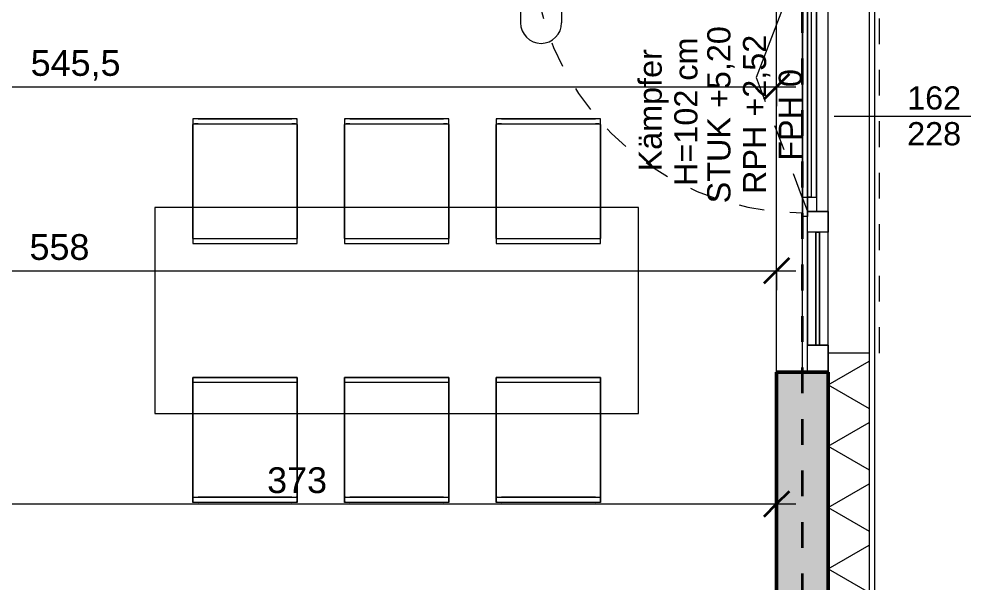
# Model space of a CAD drawing. Header units: metres. Extents: x 3.2 to 50, y 58.8 to 100.4.
# Drawn here: x 39.357 to 43.058, y 75.012 to 77.203 of the extents above; entities that cross this region are included whole.
import ezdxf

# ---------------------------------------------------------------- set-up
doc = ezdxf.new("R2010")
doc.units = ezdxf.units.M
for name, pattern in [('Strich Punkt Mittel', [0.015875, 0.00635, -0.004763, 0, -0.004763]), ('Verdeckt', [0.003, 0.002, -0.001]), ('Verdeckt Oben', [0.00225, 0.0015, -0.00075])]:
    doc.linetypes.add(name, pattern=pattern)
for name, color, linetype, lineweight in [('A-DETL-HDLN', 90, 'Verdeckt', 5), ('A-GLAZ', 151, 'Continuous', 18), ('A-GLAZ-IDEN_', 152, 'Continuous', 9), ('A_2D', 7, 'Continuous', 13), ('A_Bemassung-50_', 4, 'Continuous', 9), ('A_Bemassung_', 4, 'Continuous', 9), ('A_Beschriftung_', 7, 'Continuous', 9), ('A_Decken', 8, 'Continuous', 13), ('A_Fenster', 7, 'Continuous', 13), ('A_Moebel', 6, 'Continuous', 13), ('A_Raeume_', 7, 'Continuous', 5), ('A_Raster_', 1, 'Continuous', 9), ('A_Waende', 7, 'Continuous', 13), ('Text', 130, 'Continuous', 9)]:
    doc.layers.add(name, color=color, linetype=linetype, lineweight=lineweight)
doc.styles.add('Arial_2', font='arial.ttf', dxfattribs={"height": 0.09})
doc.styles.add('Arial_5', font='arial.ttf', dxfattribs={"height": 0.1})
doc.dimstyles.new('WGA-Bemaßung', dxfattribs={"dimscale": 0.3048, "dimtxt": 0.102026, "dimasz": 0.328084, "dimexe": 0.246063, "dimexo": 0.0625, "dimgap": 0.04101, "dimtad": 1, "dimdec": 1, "dimlfac": 100, "dimrnd": 0.5, "dimdsep": 46, "dimtxsty": 'Arial_5', "dimblk1": 'OBLIQUE', "dimblk2": 'OBLIQUE', "dimsah": 1, "dimcen": 0.09, "dimdle": 0.246063, "dimazin": 2, "dimtfac": 1, "dimtdec": 4, "dimtix": 1, "dimtmove": 0, "dimatfit": 3, "dimfxl": 0.656168, "dimfxlon": 1, "dimtvp": 1, "dimtolj": 1, "dimtzin": 0, "dimarcsym": 2})
doc.dimstyles.new('WGA-Bemaßung_3', dxfattribs={"dimscale": 0.3048, "dimtxt": 0.102026, "dimasz": 0.328084, "dimexe": 0.246063, "dimexo": 0.0625, "dimgap": 0.04101, "dimtad": 1, "dimdec": 1, "dimlfac": 100, "dimrnd": 0.5, "dimdsep": 46, "dimtxsty": 'Arial_5', "dimblk1": 'OBLIQUE', "dimblk2": 'OBLIQUE', "dimsah": 1, "dimcen": 0.09, "dimdle": 0.246063, "dimazin": 2, "dimtfac": 1, "dimtdec": 4, "dimtix": 1, "dimtmove": 0, "dimatfit": 3, "dimfxl": 0.656168, "dimfxlon": 1, "dimtvp": 1, "dimtolj": 1, "dimtzin": 0, "dimarcsym": 2})

# ---------------------------------------------------------------- blocks, each defined once
blk = doc.blocks.new('Moeb_Esstisch_rechteckig_bear - 188 x 80-V22-263_PP_01OG_BT1')
at = {"layer": 'A_Moebel', "color": 8}
for p, q in [((-1.4191, 0.7452), (-1.4391, 0.7452)), ((-1.4391, 0.7452), (-1.4391, 0.7423)), ((-1.4391, 0.7423), (-1.4391, 0.4)), ((-1.4391, 0.7423), (-1.4391, 0.7225)), ((-1.4391, 0.7423), (-1.4391, 0.6914)), ((-1.0541, 0.7452), (-1.4191, 0.7452)), ((-1.4191, 0.7452), (-1.0541, 0.7452)), ((-1.0341, 0.7452), (-1.0541, 0.7452)), ((-1.0341, 0.7423), (-1.0341, 0.7452)), ((-1.0341, 0.4), (-1.0341, 0.7423)), ((-1.0341, 0.7225), (-1.0341, 0.7423)), ((-1.0341, 0.6914), (-1.0341, 0.7423)), ((-0.8291, 0.7452), (-0.8491, 0.7452)), ((-0.8491, 0.7452), (-0.8491, 0.7423)), ((-0.8491, 0.7423), (-0.8491, 0.4)), ((-0.8491, 0.7423), (-0.8491, 0.7225)), ((-0.8491, 0.7423), (-0.8491, 0.6914)), ((-0.4641, 0.7452), (-0.8291, 0.7452)), ((-0.8291, 0.7452), (-0.4641, 0.7452)), ((-0.4441, 0.7452), (-0.4641, 0.7452)), ((-0.4441, 0.7423), (-0.4441, 0.7452)), ((-0.4441, 0.4), (-0.4441, 0.7423)), ((-0.4441, 0.7225), (-0.4441, 0.7423)), ((-0.4441, 0.6914), (-0.4441, 0.7423)), ((-0.2391, 0.7452), (-0.2591, 0.7452)), ((-0.2591, 0.7452), (-0.2591, 0.7423)), ((-0.2591, 0.7423), (-0.2591, 0.4)), ((-0.2591, 0.7423), (-0.2591, 0.7225)), ((-0.2591, 0.7423), (-0.2591, 0.6914)), ((0.1259, 0.7452), (-0.2391, 0.7452)), ((-0.2391, 0.7452), (0.1259, 0.7452)), ((0.1459, 0.7452), (0.1259, 0.7452)), ((0.1459, 0.7423), (0.1459, 0.7452)), ((0.1459, 0.4), (0.1459, 0.7423)), ((0.1459, 0.7225), (0.1459, 0.7423)), ((0.1459, 0.6914), (0.1459, 0.7423)), ((-1.4391, 0.7255), (-1.4385, 0.7255)), ((-1.4391, 0.6716), (-1.4391, 0.7225)), ((-1.4384, 0.7255), (-1.4365, 0.7255)), ((-1.4364, 0.7255), (-1.4334, 0.7255)), ((-1.4332, 0.7255), (-1.4291, 0.7255)), ((-1.4291, 0.7255), (-1.4243, 0.7255)), ((-1.4242, 0.7255), (-1.4191, 0.7255)), ((-1.4191, 0.7255), (-1.0541, 0.7255)), ((-1.4191, 0.7255), (-1.0541, 0.7255)), ((-1.0541, 0.7255), (-1.0489, 0.7255)), ((-1.0489, 0.7255), (-1.0442, 0.7255)), ((-1.0441, 0.7255), (-1.0401, 0.7255)), ((-1.0399, 0.7255), (-1.037, 0.7255)), ((-1.0367, 0.7255), (-1.035, 0.7255)), ((-1.0347, 0.7255), (-1.0342, 0.7255)), ((-1.0341, 0.7225), (-1.0341, 0.6716)), ((-0.8491, 0.7255), (-0.8485, 0.7255)), ((-0.8491, 0.6716), (-0.8491, 0.7225)), ((-0.8484, 0.7255), (-0.8465, 0.7255)), ((-0.8464, 0.7255), (-0.8434, 0.7255)), ((-0.8432, 0.7255), (-0.8391, 0.7255)), ((-0.8391, 0.7255), (-0.8343, 0.7255)), ((-0.8342, 0.7255), (-0.8291, 0.7255)), ((-0.8291, 0.7255), (-0.4641, 0.7255)), ((-0.8291, 0.7255), (-0.4641, 0.7255)), ((-0.4641, 0.7255), (-0.4589, 0.7255)), ((-0.4589, 0.7255), (-0.4542, 0.7255)), ((-0.4541, 0.7255), (-0.4501, 0.7255)), ((-0.4499, 0.7255), (-0.447, 0.7255)), ((-0.4467, 0.7255), (-0.445, 0.7255)), ((-0.4447, 0.7255), (-0.4442, 0.7255)), ((-0.4441, 0.7225), (-0.4441, 0.6716)), ((-0.2591, 0.7255), (-0.2585, 0.7255)), ((-0.2591, 0.6716), (-0.2591, 0.7225)), ((-0.2584, 0.7255), (-0.2565, 0.7255)), ((-0.2564, 0.7255), (-0.2534, 0.7255)), ((-0.2532, 0.7255), (-0.2491, 0.7255)), ((-0.2491, 0.7255), (-0.2443, 0.7255)), ((-0.2442, 0.7255), (-0.2391, 0.7255)), ((-0.2391, 0.7255), (0.1259, 0.7255)), ((-0.2391, 0.7255), (0.1259, 0.7255)), ((0.1259, 0.7255), (0.1311, 0.7255)), ((0.1311, 0.7255), (0.1358, 0.7255)), ((0.1359, 0.7255), (0.1399, 0.7255)), ((0.1401, 0.7255), (0.143, 0.7255)), ((0.1433, 0.7255), (0.145, 0.7255)), ((0.1453, 0.7255), (0.1458, 0.7255)), ((0.1459, 0.7225), (0.1459, 0.6716)), ((-1.4391, 0.6914), (-1.4391, 0.6868)), ((-1.4391, 0.6868), (-1.4391, 0.6783)), ((-1.4391, 0.6783), (-1.4391, 0.6663)), ((-1.4391, 0.6193), (-1.4391, 0.6716)), ((-1.4391, 0.6663), (-1.4391, 0.6517)), ((-1.0341, 0.6868), (-1.0341, 0.6914)), ((-1.0341, 0.6783), (-1.0341, 0.6868)), ((-1.0341, 0.6663), (-1.0341, 0.6783)), ((-1.0341, 0.6716), (-1.0341, 0.6193)), ((-1.0341, 0.6517), (-1.0341, 0.6663)), ((-0.8491, 0.6914), (-0.8491, 0.6868)), ((-0.8491, 0.6868), (-0.8491, 0.6783)), ((-0.8491, 0.6783), (-0.8491, 0.6663)), ((-0.8491, 0.6193), (-0.8491, 0.6716)), ((-0.8491, 0.6663), (-0.8491, 0.6517)), ((-0.4441, 0.6868), (-0.4441, 0.6914)), ((-0.4441, 0.6783), (-0.4441, 0.6868)), ((-0.4441, 0.6663), (-0.4441, 0.6783)), ((-0.4441, 0.6716), (-0.4441, 0.6193)), ((-0.4441, 0.6517), (-0.4441, 0.6663)), ((-0.2591, 0.6914), (-0.2591, 0.6868)), ((-0.2591, 0.6868), (-0.2591, 0.6783)), ((-0.2591, 0.6783), (-0.2591, 0.6663)), ((-0.2591, 0.6193), (-0.2591, 0.6716)), ((-0.2591, 0.6663), (-0.2591, 0.6517)), ((0.1459, 0.6868), (0.1459, 0.6914)), ((0.1459, 0.6783), (0.1459, 0.6868)), ((0.1459, 0.6663), (0.1459, 0.6783)), ((0.1459, 0.6716), (0.1459, 0.6193)), ((0.1459, 0.6517), (0.1459, 0.6663)), ((-1.4391, 0.6517), (-1.4391, 0.6353)), ((-1.4391, 0.6353), (-1.4391, 0.6181)), ((-1.0341, 0.6353), (-1.0341, 0.6517)), ((-1.0341, 0.6181), (-1.0341, 0.6353)), ((-0.8491, 0.6517), (-0.8491, 0.6353)), ((-0.8491, 0.6353), (-0.8491, 0.6181)), ((-0.4441, 0.6353), (-0.4441, 0.6517)), ((-0.4441, 0.6181), (-0.4441, 0.6353)), ((-0.2591, 0.6517), (-0.2591, 0.6353)), ((-0.2591, 0.6353), (-0.2591, 0.6181)), ((0.1459, 0.6353), (0.1459, 0.6517)), ((0.1459, 0.6181), (0.1459, 0.6353)), ((-1.4391, 0.4), (-1.4391, 0.6193)), ((-1.4391, 0.6181), (-1.4391, 0.4)), ((-1.0341, 0.6193), (-1.0341, 0.4)), ((-1.0341, 0.4), (-1.0341, 0.6181)), ((-0.8491, 0.4), (-0.8491, 0.6193)), ((-0.8491, 0.6181), (-0.8491, 0.4)), ((-0.4441, 0.6193), (-0.4441, 0.4)), ((-0.4441, 0.4), (-0.4441, 0.6181)), ((-0.2591, 0.4), (-0.2591, 0.6193)), ((-0.2591, 0.6181), (-0.2591, 0.4)), ((0.1459, 0.6193), (0.1459, 0.4)), ((0.1459, 0.4), (0.1459, 0.6181)), ((0.2934, 0.4), (-1.5866, 0.4)), ((-1.5866, 0.4), (-1.5866, -0.4)), ((0.2934, 0.4), (-1.5866, 0.4)), ((-1.5866, 0.4), (-1.5866, -0.4)), ((-1.4391, 0.4), (-1.4391, 0.2599)), ((-1.4391, 0.4), (-1.4391, 0.3221)), ((-1.4391, 0.3232), (-1.4391, 0.4)), ((-1.0341, 0.2599), (-1.0341, 0.4)), ((-1.0341, 0.4), (-1.0341, 0.3232)), ((-1.0341, 0.3221), (-1.0341, 0.4)), ((-0.8491, 0.4), (-0.8491, 0.2599)), ((-0.8491, 0.4), (-0.8491, 0.3221)), ((-0.8491, 0.3232), (-0.8491, 0.4)), ((-0.4441, 0.2599), (-0.4441, 0.4)), ((-0.4441, 0.4), (-0.4441, 0.3232)), ((-0.4441, 0.3221), (-0.4441, 0.4)), ((-0.2591, 0.4), (-0.2591, 0.2599)), ((-0.2591, 0.4), (-0.2591, 0.3221)), ((-0.2591, 0.3232), (-0.2591, 0.4)), ((0.1459, 0.2599), (0.1459, 0.4)), ((0.1459, 0.4), (0.1459, 0.3232)), ((0.1459, 0.3221), (0.1459, 0.4)), ((0.2934, -0.4), (0.2934, 0.4)), ((0.2934, -0.4), (0.2934, 0.4)), ((-1.4391, 0.3232), (-1.4391, 0.2599)), ((-1.4391, 0.2932), (-1.4391, 0.3221)), ((-1.0341, 0.2599), (-1.0341, 0.3232)), ((-1.0341, 0.3221), (-1.0341, 0.3117)), ((-1.0341, 0.3117), (-1.0341, 0.2932)), ((-0.8491, 0.3232), (-0.8491, 0.3076)), ((-0.8491, 0.2932), (-0.8491, 0.3221)), ((-0.8491, 0.3076), (-0.8491, 0.2928)), ((-0.4441, 0.2599), (-0.4441, 0.3232)), ((-0.4441, 0.3221), (-0.4441, 0.2932)), ((-0.2591, 0.3232), (-0.2591, 0.2599)), ((-0.2591, 0.3018), (-0.2591, 0.3221)), ((-0.2591, 0.2932), (-0.2591, 0.3018)), ((0.1459, 0.2599), (0.1459, 0.3232)), ((0.1459, 0.3221), (0.1459, 0.2932)), ((-1.4391, 0.2798), (-1.4391, 0.2928)), ((-1.4391, 0.2798), (-1.4391, 0.2599)), ((-1.4391, 0.2798), (-1.0341, 0.2798)), ((-1.4391, 0.2599), (-1.0341, 0.2599)), ((-1.4391, 0.2599), (-1.0341, 0.2599)), ((-1.0341, 0.2928), (-1.0341, 0.2863)), ((-1.0341, 0.2863), (-1.0341, 0.2818)), ((-1.0341, 0.2818), (-1.0341, 0.2798)), ((-1.0341, 0.2599), (-1.0341, 0.2798)), ((-0.8491, 0.2863), (-0.8491, 0.2928)), ((-0.8491, 0.2928), (-0.8491, 0.2799)), ((-0.8491, 0.2798), (-0.8491, 0.2863)), ((-0.8491, 0.2799), (-0.8491, 0.2599)), ((-0.8491, 0.2798), (-0.8491, 0.2599)), ((-0.8491, 0.2798), (-0.4441, 0.2798)), ((-0.8491, 0.2599), (-0.4441, 0.2599)), ((-0.8491, 0.2599), (-0.4441, 0.2599)), ((-0.4441, 0.2928), (-0.4441, 0.2798)), ((-0.4441, 0.2599), (-0.4441, 0.2798)), ((-0.2591, 0.2798), (-0.2591, 0.2928)), ((-0.2591, 0.2798), (-0.2591, 0.2599)), ((-0.2591, 0.2798), (0.1459, 0.2798)), ((-0.2591, 0.2599), (0.1459, 0.2599)), ((-0.2591, 0.2599), (0.1459, 0.2599)), ((0.1459, 0.2928), (0.1459, 0.2798)), ((0.1459, 0.2599), (0.1459, 0.2798)), ((-1.4391, -0.2599), (-1.0341, -0.2599)), ((-1.4391, -0.4), (-1.4391, -0.2599)), ((-1.4391, -0.2599), (-1.4391, -0.2628)), ((-1.4391, -0.2599), (-1.4391, -0.2798)), ((-1.0341, -0.2599), (-1.4391, -0.2599)), ((-1.4391, -0.2599), (-1.0341, -0.2599)), ((-1.4391, -0.4), (-1.4391, -0.2599)), ((-1.4391, -0.2599), (-1.4391, -0.2628)), ((-1.4391, -0.2599), (-1.4391, -0.2798)), ((-1.0341, -0.2599), (-1.4391, -0.2599)), ((-1.4391, -0.2628), (-1.4391, -0.2696)), ((-1.4391, -0.2628), (-1.4391, -0.2696)), ((-1.4391, -0.2696), (-1.4391, -0.2799)), ((-1.4391, -0.2696), (-1.4391, -0.2799)), ((-1.4391, -0.2928), (-1.4391, -0.2798)), ((-1.0341, -0.2798), (-1.4391, -0.2798)), ((-1.4391, -0.2928), (-1.4391, -0.2798)), ((-1.0341, -0.2798), (-1.4391, -0.2798)), ((-1.4391, -0.2799), (-1.4391, -0.2928)), ((-1.4391, -0.2799), (-1.4391, -0.2928)), ((-1.4391, -0.2928), (-1.4391, -0.3076)), ((-1.4391, -0.2928), (-1.4391, -0.3076)), ((-1.4391, -0.3117), (-1.4391, -0.2932)), ((-1.4391, -0.3117), (-1.4391, -0.2932)), ((-1.0341, -0.2599), (-1.0341, -0.4)), ((-1.0341, -0.2798), (-1.0341, -0.2599)), ((-1.0341, -0.2628), (-1.0341, -0.2599)), ((-1.0341, -0.2599), (-1.0341, -0.4)), ((-1.0341, -0.2798), (-1.0341, -0.2599)), ((-1.0341, -0.2628), (-1.0341, -0.2599)), ((-1.0341, -0.2696), (-1.0341, -0.2628)), ((-1.0341, -0.2696), (-1.0341, -0.2628)), ((-1.0341, -0.2799), (-1.0341, -0.2696)), ((-1.0341, -0.2799), (-1.0341, -0.2696)), ((-1.0341, -0.2798), (-1.0341, -0.2928)), ((-1.0341, -0.2798), (-1.0341, -0.2928)), ((-1.0341, -0.2928), (-1.0341, -0.2799)), ((-1.0341, -0.2928), (-1.0341, -0.2799)), ((-1.0341, -0.3076), (-1.0341, -0.2928)), ((-1.0341, -0.3076), (-1.0341, -0.2928)), ((-1.0341, -0.2932), (-1.0341, -0.3221)), ((-1.0341, -0.2932), (-1.0341, -0.3018)), ((-0.8491, -0.2599), (-0.4441, -0.2599)), ((-0.8491, -0.4), (-0.8491, -0.2599)), ((-0.8491, -0.2599), (-0.8491, -0.2628)), ((-0.8491, -0.2599), (-0.8491, -0.2798)), ((-0.4441, -0.2599), (-0.8491, -0.2599)), ((-0.8491, -0.2628), (-0.8491, -0.2696)), ((-0.8491, -0.2696), (-0.8491, -0.2799)), ((-0.8491, -0.2818), (-0.8491, -0.2798)), ((-0.4441, -0.2798), (-0.8491, -0.2798)), ((-0.8491, -0.2799), (-0.8491, -0.2928)), ((-0.8491, -0.2863), (-0.8491, -0.2818)), ((-0.8491, -0.2928), (-0.8491, -0.2863)), ((-0.8491, -0.2928), (-0.8491, -0.3076)), ((-0.8491, -0.3018), (-0.8491, -0.2932)), ((-0.4441, -0.2599), (-0.4441, -0.4)), ((-0.4441, -0.2798), (-0.4441, -0.2599)), ((-0.4441, -0.2628), (-0.4441, -0.2599)), ((-0.4441, -0.2696), (-0.4441, -0.2628)), ((-0.4441, -0.2799), (-0.4441, -0.2696)), ((-0.4441, -0.2798), (-0.4441, -0.2818)), ((-0.4441, -0.2928), (-0.4441, -0.2799)), ((-0.4441, -0.2818), (-0.4441, -0.2863)), ((-0.4441, -0.2863), (-0.4441, -0.2928)), ((-0.4441, -0.3076), (-0.4441, -0.2928)), ((-0.4441, -0.2932), (-0.4441, -0.3018)), ((-0.2591, -0.2599), (0.1459, -0.2599)), ((-0.2591, -0.4), (-0.2591, -0.2599)), ((-0.2591, -0.2599), (-0.2591, -0.2628)), ((-0.2591, -0.2599), (-0.2591, -0.2798)), ((0.1459, -0.2599), (-0.2591, -0.2599)), ((-0.2591, -0.2599), (0.1459, -0.2599)), ((-0.2591, -0.4), (-0.2591, -0.2599)), ((-0.2591, -0.2599), (-0.2591, -0.2628)), ((-0.2591, -0.2599), (-0.2591, -0.2798)), ((0.1459, -0.2599), (-0.2591, -0.2599)), ((-0.2591, -0.2628), (-0.2591, -0.2696)), ((-0.2591, -0.2628), (-0.2591, -0.2696)), ((-0.2591, -0.2696), (-0.2591, -0.2799)), ((-0.2591, -0.2696), (-0.2591, -0.2799)), ((-0.2591, -0.2863), (-0.2591, -0.2798)), ((0.1459, -0.2798), (-0.2591, -0.2798)), ((-0.2591, -0.2818), (-0.2591, -0.2798)), ((0.1459, -0.2798), (-0.2591, -0.2798)), ((-0.2591, -0.2799), (-0.2591, -0.2928)), ((-0.2591, -0.2799), (-0.2591, -0.2928)), ((-0.2591, -0.2928), (-0.2591, -0.2818)), ((-0.2591, -0.2928), (-0.2591, -0.2863)), ((-0.2591, -0.2928), (-0.2591, -0.3076)), ((-0.2591, -0.2928), (-0.2591, -0.3076)), ((-0.2591, -0.3018), (-0.2591, -0.2932)), ((-0.2591, -0.3221), (-0.2591, -0.2932)), ((0.1459, -0.2599), (0.1459, -0.4)), ((0.1459, -0.2798), (0.1459, -0.2599)), ((0.1459, -0.2628), (0.1459, -0.2599)), ((0.1459, -0.2599), (0.1459, -0.4)), ((0.1459, -0.2798), (0.1459, -0.2599)), ((0.1459, -0.2628), (0.1459, -0.2599)), ((0.1459, -0.2696), (0.1459, -0.2628)), ((0.1459, -0.2696), (0.1459, -0.2628)), ((0.1459, -0.2799), (0.1459, -0.2696)), ((0.1459, -0.2799), (0.1459, -0.2696)), ((0.1459, -0.2798), (0.1459, -0.2818)), ((0.1459, -0.2798), (0.1459, -0.2863)), ((0.1459, -0.2928), (0.1459, -0.2799)), ((0.1459, -0.2928), (0.1459, -0.2799)), ((0.1459, -0.2818), (0.1459, -0.2863)), ((0.1459, -0.2863), (0.1459, -0.2928)), ((0.1459, -0.2863), (0.1459, -0.2928)), ((0.1459, -0.3076), (0.1459, -0.2928)), ((0.1459, -0.3076), (0.1459, -0.2928)), ((0.1459, -0.2932), (0.1459, -0.3018)), ((0.1459, -0.2932), (0.1459, -0.3221)), ((-1.4391, -0.3076), (-1.4391, -0.3232)), ((-1.4391, -0.3076), (-1.4391, -0.3232)), ((-1.4391, -0.3221), (-1.4391, -0.3117)), ((-1.4391, -0.3221), (-1.4391, -0.3117)), ((-1.4391, -0.3221), (-1.4391, -0.4)), ((-1.4391, -0.3221), (-1.4391, -0.4)), ((-1.4391, -0.4), (-1.4391, -0.3232)), ((-1.4391, -0.4), (-1.4391, -0.3232)), ((-1.0341, -0.3018), (-1.0341, -0.3221)), ((-1.0341, -0.3232), (-1.0341, -0.3076)), ((-1.0341, -0.3232), (-1.0341, -0.3076)), ((-1.0341, -0.4), (-1.0341, -0.3221)), ((-1.0341, -0.4), (-1.0341, -0.3221)), ((-1.0341, -0.3232), (-1.0341, -0.4)), ((-1.0341, -0.3232), (-1.0341, -0.4)), ((-0.8491, -0.3117), (-0.8491, -0.3018)), ((-0.8491, -0.3076), (-0.8491, -0.3232)), ((-0.8491, -0.3221), (-0.8491, -0.3117)), ((-0.8491, -0.3221), (-0.8491, -0.4)), ((-0.8491, -0.4), (-0.8491, -0.3232)), ((-0.4441, -0.3018), (-0.4441, -0.3117)), ((-0.4441, -0.3232), (-0.4441, -0.3076)), ((-0.4441, -0.3117), (-0.4441, -0.3221)), ((-0.4441, -0.4), (-0.4441, -0.3221)), ((-0.4441, -0.3232), (-0.4441, -0.4)), ((-0.2591, -0.3221), (-0.2591, -0.3018)), ((-0.2591, -0.3076), (-0.2591, -0.3232)), ((-0.2591, -0.3076), (-0.2591, -0.3232)), ((-0.2591, -0.3221), (-0.2591, -0.4)), ((-0.2591, -0.3221), (-0.2591, -0.4)), ((-0.2591, -0.4), (-0.2591, -0.3232)), ((-0.2591, -0.4), (-0.2591, -0.3232)), ((0.1459, -0.3018), (0.1459, -0.3117)), ((0.1459, -0.3232), (0.1459, -0.3076)), ((0.1459, -0.3232), (0.1459, -0.3076)), ((0.1459, -0.3117), (0.1459, -0.3221)), ((0.1459, -0.4), (0.1459, -0.3221)), ((0.1459, -0.4), (0.1459, -0.3221)), ((0.1459, -0.3232), (0.1459, -0.4)), ((0.1459, -0.3232), (0.1459, -0.4)), ((-1.5866, -0.4), (0.2934, -0.4)), ((-1.5866, -0.4), (0.2934, -0.4)), ((-1.4391, -0.7423), (-1.4391, -0.4)), ((-1.4391, -0.6193), (-1.4391, -0.4)), ((-1.4391, -0.4), (-1.4391, -0.6181)), ((-1.4391, -0.7423), (-1.4391, -0.4)), ((-1.4391, -0.6193), (-1.4391, -0.4)), ((-1.4391, -0.4), (-1.4391, -0.6181)), ((-1.0341, -0.4), (-1.0341, -0.7423)), ((-1.0341, -0.6181), (-1.0341, -0.4)), ((-1.0341, -0.4), (-1.0341, -0.6193)), ((-1.0341, -0.4), (-1.0341, -0.7423)), ((-1.0341, -0.6181), (-1.0341, -0.4)), ((-1.0341, -0.4), (-1.0341, -0.6193)), ((-0.8491, -0.7423), (-0.8491, -0.4)), ((-0.8491, -0.6193), (-0.8491, -0.4)), ((-0.8491, -0.4), (-0.8491, -0.6181)), ((-0.4441, -0.4), (-0.4441, -0.7423)), ((-0.4441, -0.6181), (-0.4441, -0.4)), ((-0.4441, -0.4), (-0.4441, -0.6193)), ((-0.2591, -0.7423), (-0.2591, -0.4)), ((-0.2591, -0.6193), (-0.2591, -0.4)), ((-0.2591, -0.4), (-0.2591, -0.6181)), ((-0.2591, -0.7423), (-0.2591, -0.4)), ((-0.2591, -0.6193), (-0.2591, -0.4)), ((-0.2591, -0.4), (-0.2591, -0.6181)), ((0.1459, -0.4), (0.1459, -0.7423)), ((0.1459, -0.6181), (0.1459, -0.4)), ((0.1459, -0.4), (0.1459, -0.6193)), ((0.1459, -0.4), (0.1459, -0.7423)), ((0.1459, -0.6181), (0.1459, -0.4)), ((0.1459, -0.4), (0.1459, -0.6193)), ((-1.4391, -0.6181), (-1.4391, -0.6353)), ((-1.4391, -0.6181), (-1.4391, -0.6353)), ((-1.4391, -0.6716), (-1.4391, -0.6193)), ((-1.4391, -0.6716), (-1.4391, -0.6193)), ((-1.0341, -0.6353), (-1.0341, -0.6181)), ((-1.0341, -0.6353), (-1.0341, -0.6181)), ((-1.0341, -0.6193), (-1.0341, -0.6716)), ((-1.0341, -0.6193), (-1.0341, -0.6716)), ((-0.8491, -0.6181), (-0.8491, -0.6914)), ((-0.8491, -0.6716), (-0.8491, -0.6193)), ((-0.4441, -0.6914), (-0.4441, -0.6181)), ((-0.4441, -0.6193), (-0.4441, -0.6716)), ((-0.2591, -0.6181), (-0.2591, -0.6353)), ((-0.2591, -0.6181), (-0.2591, -0.6353)), ((-0.2591, -0.6716), (-0.2591, -0.6193)), ((-0.2591, -0.6716), (-0.2591, -0.6193)), ((0.1459, -0.6353), (0.1459, -0.6181)), ((0.1459, -0.6353), (0.1459, -0.6181)), ((0.1459, -0.6193), (0.1459, -0.6716)), ((0.1459, -0.6193), (0.1459, -0.6716)), ((-1.4391, -0.6353), (-1.4391, -0.6517)), ((-1.4391, -0.6353), (-1.4391, -0.6517)), ((-1.4391, -0.6517), (-1.4391, -0.6663)), ((-1.4391, -0.6517), (-1.4391, -0.6663)), ((-1.0341, -0.6517), (-1.0341, -0.6353)), ((-1.0341, -0.6517), (-1.0341, -0.6353)), ((-1.0341, -0.6663), (-1.0341, -0.6517)), ((-1.0341, -0.6663), (-1.0341, -0.6517)), ((-0.2591, -0.6353), (-0.2591, -0.6517)), ((-0.2591, -0.6353), (-0.2591, -0.6517)), ((-0.2591, -0.6517), (-0.2591, -0.6663)), ((-0.2591, -0.6517), (-0.2591, -0.6663)), ((0.1459, -0.6517), (0.1459, -0.6353)), ((0.1459, -0.6517), (0.1459, -0.6353)), ((0.1459, -0.6663), (0.1459, -0.6517)), ((0.1459, -0.6663), (0.1459, -0.6517)), ((-1.4391, -0.6663), (-1.4391, -0.6783)), ((-1.4391, -0.6663), (-1.4391, -0.6783)), ((-1.4391, -0.7225), (-1.4391, -0.6716)), ((-1.4391, -0.7225), (-1.4391, -0.6716)), ((-1.4391, -0.6783), (-1.4391, -0.6868)), ((-1.4391, -0.6783), (-1.4391, -0.6868)), ((-1.4391, -0.6868), (-1.4391, -0.6914)), ((-1.4391, -0.6868), (-1.4391, -0.6914)), ((-1.4391, -0.6914), (-1.4391, -0.7423)), ((-1.4391, -0.6914), (-1.4391, -0.7423)), ((-1.0341, -0.6783), (-1.0341, -0.6663)), ((-1.0341, -0.6783), (-1.0341, -0.6663)), ((-1.0341, -0.6716), (-1.0341, -0.7225)), ((-1.0341, -0.6716), (-1.0341, -0.7225)), ((-1.0341, -0.6868), (-1.0341, -0.6783)), ((-1.0341, -0.6868), (-1.0341, -0.6783)), ((-1.0341, -0.6914), (-1.0341, -0.6868)), ((-1.0341, -0.6914), (-1.0341, -0.6868)), ((-1.0341, -0.7423), (-1.0341, -0.6914)), ((-1.0341, -0.7423), (-1.0341, -0.6914)), ((-0.8491, -0.7225), (-0.8491, -0.6716)), ((-0.8491, -0.6914), (-0.8491, -0.7423)), ((-0.4441, -0.6716), (-0.4441, -0.7225)), ((-0.4441, -0.7423), (-0.4441, -0.6914)), ((-0.2591, -0.6663), (-0.2591, -0.6783)), ((-0.2591, -0.6663), (-0.2591, -0.6783)), ((-0.2591, -0.7225), (-0.2591, -0.6716)), ((-0.2591, -0.7225), (-0.2591, -0.6716)), ((-0.2591, -0.6783), (-0.2591, -0.6868)), ((-0.2591, -0.6783), (-0.2591, -0.6868)), ((-0.2591, -0.6868), (-0.2591, -0.6914)), ((-0.2591, -0.6868), (-0.2591, -0.6914)), ((-0.2591, -0.6914), (-0.2591, -0.7423)), ((-0.2591, -0.6914), (-0.2591, -0.7423)), ((0.1459, -0.6783), (0.1459, -0.6663)), ((0.1459, -0.6783), (0.1459, -0.6663)), ((0.1459, -0.6716), (0.1459, -0.7225)), ((0.1459, -0.6716), (0.1459, -0.7225)), ((0.1459, -0.6868), (0.1459, -0.6783)), ((0.1459, -0.6868), (0.1459, -0.6783)), ((0.1459, -0.6914), (0.1459, -0.6868)), ((0.1459, -0.6914), (0.1459, -0.6868)), ((0.1459, -0.7423), (0.1459, -0.6914)), ((0.1459, -0.7423), (0.1459, -0.6914)), ((-1.4391, -0.7225), (-1.4391, -0.7423)), ((-1.4391, -0.7225), (-1.4391, -0.7423)), ((-1.4391, -0.7255), (-1.4385, -0.7255)), ((-1.4391, -0.7255), (-1.4385, -0.7255)), ((-1.4384, -0.7255), (-1.4365, -0.7255)), ((-1.4384, -0.7255), (-1.4365, -0.7255)), ((-1.4364, -0.7255), (-1.4334, -0.7255)), ((-1.4364, -0.7255), (-1.4334, -0.7255)), ((-1.4332, -0.7255), (-1.4291, -0.7255)), ((-1.4332, -0.7255), (-1.4291, -0.7255)), ((-1.4291, -0.7255), (-1.4243, -0.7255)), ((-1.4291, -0.7255), (-1.4243, -0.7255)), ((-1.4242, -0.7255), (-1.4191, -0.7255)), ((-1.4242, -0.7255), (-1.4191, -0.7255)), ((-1.4191, -0.7255), (-1.0541, -0.7255)), ((-1.0541, -0.7255), (-1.4191, -0.7255)), ((-1.4191, -0.7255), (-1.0541, -0.7255)), ((-1.0541, -0.7255), (-1.4191, -0.7255)), ((-1.0541, -0.7255), (-1.0489, -0.7255)), ((-1.0541, -0.7255), (-1.0489, -0.7255)), ((-1.0489, -0.7255), (-1.0442, -0.7255)), ((-1.0489, -0.7255), (-1.0442, -0.7255)), ((-1.0441, -0.7255), (-1.0401, -0.7255)), ((-1.0441, -0.7255), (-1.0401, -0.7255)), ((-1.0399, -0.7255), (-1.037, -0.7255)), ((-1.0399, -0.7255), (-1.037, -0.7255)), ((-1.0367, -0.7255), (-1.035, -0.7255)), ((-1.0367, -0.7255), (-1.035, -0.7255)), ((-1.0347, -0.7255), (-1.0342, -0.7255)), ((-1.0347, -0.7255), (-1.0342, -0.7255)), ((-1.0341, -0.7423), (-1.0341, -0.7225)), ((-1.0341, -0.7423), (-1.0341, -0.7225)), ((-0.8491, -0.7225), (-0.8491, -0.7423)), ((-0.8491, -0.7255), (-0.8485, -0.7255)), ((-0.8484, -0.7255), (-0.8465, -0.7255)), ((-0.8464, -0.7255), (-0.8434, -0.7255)), ((-0.8432, -0.7255), (-0.8391, -0.7255)), ((-0.8391, -0.7255), (-0.8343, -0.7255)), ((-0.8342, -0.7255), (-0.8291, -0.7255)), ((-0.8291, -0.7255), (-0.4641, -0.7255)), ((-0.4641, -0.7255), (-0.8291, -0.7255)), ((-0.4641, -0.7255), (-0.4589, -0.7255)), ((-0.4589, -0.7255), (-0.4542, -0.7255)), ((-0.4541, -0.7255), (-0.4501, -0.7255)), ((-0.4499, -0.7255), (-0.447, -0.7255)), ((-0.4467, -0.7255), (-0.445, -0.7255)), ((-0.4447, -0.7255), (-0.4442, -0.7255)), ((-0.4441, -0.7423), (-0.4441, -0.7225)), ((-0.2591, -0.7225), (-0.2591, -0.7423)), ((-0.2591, -0.7225), (-0.2591, -0.7423)), ((-0.2591, -0.7255), (-0.2585, -0.7255)), ((-0.2591, -0.7255), (-0.2585, -0.7255)), ((-0.2584, -0.7255), (-0.2565, -0.7255)), ((-0.2584, -0.7255), (-0.2565, -0.7255)), ((-0.2564, -0.7255), (-0.2534, -0.7255)), ((-0.2564, -0.7255), (-0.2534, -0.7255)), ((-0.2532, -0.7255), (-0.2491, -0.7255)), ((-0.2532, -0.7255), (-0.2491, -0.7255)), ((-0.2491, -0.7255), (-0.2443, -0.7255)), ((-0.2491, -0.7255), (-0.2443, -0.7255)), ((-0.2442, -0.7255), (-0.2391, -0.7255)), ((-0.2442, -0.7255), (-0.2391, -0.7255)), ((-0.2391, -0.7255), (0.1259, -0.7255)), ((0.1259, -0.7255), (-0.2391, -0.7255)), ((-0.2391, -0.7255), (0.1259, -0.7255)), ((0.1259, -0.7255), (-0.2391, -0.7255)), ((0.1259, -0.7255), (0.1311, -0.7255)), ((0.1259, -0.7255), (0.1311, -0.7255)), ((0.1311, -0.7255), (0.1358, -0.7255)), ((0.1311, -0.7255), (0.1358, -0.7255)), ((0.1359, -0.7255), (0.1399, -0.7255)), ((0.1359, -0.7255), (0.1399, -0.7255)), ((0.1401, -0.7255), (0.143, -0.7255)), ((0.1401, -0.7255), (0.143, -0.7255)), ((0.1433, -0.7255), (0.145, -0.7255)), ((0.1433, -0.7255), (0.145, -0.7255)), ((0.1453, -0.7255), (0.1458, -0.7255)), ((0.1453, -0.7255), (0.1458, -0.7255)), ((0.1459, -0.7423), (0.1459, -0.7225)), ((0.1459, -0.7423), (0.1459, -0.7225)), ((-1.4391, -0.7452), (-1.4391, -0.7423)), ((-1.4391, -0.7452), (-1.4391, -0.7423)), ((-1.4191, -0.7452), (-1.4391, -0.7452)), ((-1.4191, -0.7452), (-1.4391, -0.7452)), ((-1.0541, -0.7452), (-1.4191, -0.7452)), ((-1.0541, -0.7452), (-1.4191, -0.7452)), ((-1.0541, -0.7452), (-1.4191, -0.7452)), ((-1.0541, -0.7452), (-1.4191, -0.7452)), ((-1.0341, -0.7452), (-1.0541, -0.7452)), ((-1.0341, -0.7452), (-1.0541, -0.7452)), ((-1.0341, -0.7423), (-1.0341, -0.7452)), ((-1.0341, -0.7423), (-1.0341, -0.7452)), ((-0.8491, -0.7452), (-0.8491, -0.7423)), ((-0.8291, -0.7452), (-0.8491, -0.7452)), ((-0.4641, -0.7452), (-0.8291, -0.7452)), ((-0.4641, -0.7452), (-0.8291, -0.7452)), ((-0.4441, -0.7452), (-0.4641, -0.7452)), ((-0.4441, -0.7423), (-0.4441, -0.7452)), ((-0.2591, -0.7452), (-0.2591, -0.7423)), ((-0.2591, -0.7452), (-0.2591, -0.7423)), ((-0.2391, -0.7452), (-0.2591, -0.7452)), ((-0.2391, -0.7452), (-0.2591, -0.7452)), ((0.1259, -0.7452), (-0.2391, -0.7452)), ((0.1259, -0.7452), (-0.2391, -0.7452)), ((0.1259, -0.7452), (-0.2391, -0.7452)), ((0.1259, -0.7452), (-0.2391, -0.7452)), ((0.1459, -0.7452), (0.1259, -0.7452)), ((0.1459, -0.7452), (0.1259, -0.7452)), ((0.1459, -0.7423), (0.1459, -0.7452)), ((0.1459, -0.7423), (0.1459, -0.7452))]:
    blk.add_line(p, q, dxfattribs=at)
for centre, major_axis, start_param, end_param in [((-1.4191, 0.7423), (0.02, 0), 1.570796, 3.141593), ((-1.0541, 0.7423), (-0.02, 0), 3.141593, 4.712389), ((-0.8291, 0.7423), (-0.02, 0), 4.712389, 6.283185), ((-0.4641, 0.7423), (-0.02, 0), 3.141593, 4.712389), ((-0.2391, 0.7423), (-0.02, 0), 4.712389, 6.283185), ((0.1259, 0.7423), (-0.02, 0), 3.141593, 4.712389), ((-1.4191, 0.7225), (-0.02, 0), 4.712389, 6.283185), ((-1.0541, 0.7225), (0.02, 0), 0, 1.570796), ((-0.8291, 0.7225), (-0.02, 0), 4.712389, 6.283185), ((-0.4641, 0.7225), (-0.02, 0), 3.141593, 4.712389), ((-0.2391, 0.7225), (-0.02, 0), 4.712389, 6.283185), ((0.1259, 0.7225), (0.02, 0), 0, 1.570796), ((-1.4191, -0.7225), (0.02, 0), 3.141593, 4.712389), ((-1.4191, -0.7225), (0.02, 0), 3.141593, 4.712389), ((-1.0541, -0.7225), (0.02, 0), 4.712389, 6.283185), ((-1.0541, -0.7225), (0.02, 0), 4.712389, 6.283185), ((-0.8291, -0.7225), (0.02, 0), 3.141593, 4.712389), ((-0.4641, -0.7225), (0.02, 0), 4.712389, 6.283185), ((-0.2391, -0.7225), (0.02, 0), 3.141593, 4.712389), ((-0.2391, -0.7225), (0.02, 0), 3.141593, 4.712389), ((0.1259, -0.7225), (0.02, 0), 4.712389, 6.283185), ((0.1259, -0.7225), (0.02, 0), 4.712389, 6.283185), ((-1.4191, -0.7423), (0.02, 0), 3.141593, 4.712389), ((-1.4191, -0.7423), (0.02, 0), 3.141593, 4.712389), ((-1.0541, -0.7423), (0.02, 0), 4.712389, 6.283185), ((-1.0541, -0.7423), (0.02, 0), 4.712389, 6.283185), ((-0.8291, -0.7423), (0.02, 0), 3.141593, 4.712389), ((-0.4641, -0.7423), (0.02, 0), 4.712389, 6.283185), ((-0.2391, -0.7423), (0.02, 0), 3.141593, 4.712389), ((-0.2391, -0.7423), (0.02, 0), 3.141593, 4.712389), ((0.1259, -0.7423), (0.02, 0), 4.712389, 6.283185), ((0.1259, -0.7423), (0.02, 0), 4.712389, 6.283185)]:
    blk.add_ellipse(centre, major_axis=major_axis, ratio=0.147809, start_param=start_param, end_param=end_param, dxfattribs=at)
blk = doc.blocks.new('Fens_2tlg_UL_SL_Abzk - FIX_DKF_UL_FIX_1620x2520-10460766-263_PP_01OG_BT1')
at = {"layer": 'A-GLAZ'}
for p, q in [((-0.885, -0.02), (-0.78, -0.02)), ((-0.78, -0.02), (-0.78, -0.1)), ((-0.34, -0.1), (-0.34, -0.02)), ((-0.34, -0.02), (-0.28, -0.02)), ((-0.28, -0.02), (-0.26, -0.02)), ((-0.26, -0.02), (-0.26, -0.055)), ((0.78, -0.055), (0.78, -0.02)), ((0.78, -0.02), (0.8, -0.02)), ((0.8, -0.02), (0.885, -0.02)), ((-0.78, -0.053), (-0.34, -0.053)), ((-0.78, -0.067), (-0.78, -0.053)), ((-0.34, -0.067), (-0.78, -0.067)), ((-0.34, -0.053), (-0.34, -0.067)), ((-0.26, -0.055), (-0.26, -0.1)), ((0.78, -0.1), (0.78, -0.055)), ((-0.78, -0.1), (-0.81, -0.1)), ((-0.26, -0.1), (-0.34, -0.1)), ((0.8099, -0.1), (0.78, -0.1))]:
    blk.add_line(p, q, dxfattribs=at)
at = {"layer": 'A_Fenster', "linetype": 'Verdeckt', "lineweight": 5}
for p, q in [((0.26, 0.18), (-0.208, 0)), ((-0.208, 0), (-0.26, -0.02)), ((-0.205, -0.02), (-0.26, -0.02)), ((0.725, -0.02), (-0.205, -0.02)), ((0.78, -0.02), (0.725, -0.02))]:
    blk.add_line(p, q, dxfattribs=at)
at = {"layer": 'A_Fenster'}
for p, q in [((0.728, 0), (0.26, 0.18)), ((-0.885, -0.02), (-0.28, -0.02)), ((-0.34, -0.02), (-0.78, -0.02)), ((-0.78, -0.053), (-0.78, -0.02)), ((-0.34, -0.053), (-0.34, -0.02)), ((-0.28, -0.02), (-0.28, 0)), ((-0.205, 0), (-0.28, 0)), ((-0.28, -0.02), (-0.28, 0)), ((-0.28, 0), (0.8, 0)), ((-0.28, -0.02), (-0.26, -0.02)), ((0.8, -0.02), (-0.28, -0.02)), ((-0.28, -0.02), (-0.26, -0.02)), ((-0.205, -0.02), (-0.26, -0.02)), ((-0.26, -0.02), (-0.205, -0.02)), ((-0.26, -0.055), (-0.26, -0.02)), ((-0.26, -0.02), (-0.205, -0.02)), ((-0.26, -0.055), (-0.26, -0.02)), ((-0.205, -0.02), (-0.26, -0.02)), ((-0.26, -0.055), (-0.26, -0.02)), ((-0.26, -0.02), (0.78, -0.02)), ((-0.205, 0), (-0.205, -0.02)), ((0.725, 0), (-0.205, 0)), ((0.725, 0), (-0.205, 0)), ((0.725, 0), (-0.205, 0)), ((-0.205, 0), (-0.205, -0.055)), ((0.725, -0.02), (-0.205, -0.02)), ((-0.205, -0.02), (0.725, -0.02)), ((-0.205, -0.02), (0.725, -0.02)), ((0.725, -0.02), (-0.205, -0.02)), ((-0.205, -0.0345), (-0.205, -0.0205)), ((-0.205, -0.0205), (0.725, -0.0205)), ((-0.205, -0.0205), (0.725, -0.0205)), ((-0.205, -0.0345), (-0.205, -0.0205)), ((-0.205, -0.0205), (-0.205, -0.0345)), ((0.725, -0.0345), (-0.205, -0.0345)), ((0.725, -0.0345), (-0.205, -0.0345)), ((-0.205, -0.0345), (-0.205, -0.055)), ((0.725, 0), (0.725, -0.02)), ((0.8, 0), (0.725, 0)), ((0.725, -0.055), (0.725, 0)), ((0.78, -0.02), (0.725, -0.02)), ((0.725, -0.02), (0.78, -0.02)), ((0.725, -0.02), (0.78, -0.02)), ((0.78, -0.02), (0.725, -0.02)), ((0.725, -0.0205), (0.725, -0.0345)), ((0.725, -0.0205), (0.725, -0.0345)), ((0.725, -0.0205), (0.725, -0.0345)), ((0.725, -0.0345), (0.725, -0.055)), ((0.78, -0.02), (0.728, 0)), ((0.78, -0.02), (0.8, -0.02)), ((0.78, -0.055), (0.78, -0.02)), ((0.78, -0.055), (0.78, -0.02)), ((0.78, -0.02), (0.8, -0.02)), ((0.78, -0.02), (0.78, -0.055)), ((0.8, -0.02), (0.8, 0)), ((0.8, 0), (0.8, -0.02)), ((0.8, -0.02), (0.885, -0.02)), ((-0.78, -0.067), (-0.78, -0.053)), ((-0.78, -0.053), (-0.78, -0.067)), ((-0.34, -0.053), (-0.78, -0.053)), ((-0.78, -0.1), (-0.78, -0.067)), ((-0.78, -0.067), (-0.34, -0.067)), ((-0.34, -0.067), (-0.34, -0.053)), ((-0.34, -0.067), (-0.34, -0.053)), ((-0.34, -0.1), (-0.34, -0.067)), ((-0.26, -0.1), (-0.26, -0.055)), ((0.78, -0.055), (-0.26, -0.055)), ((-0.205, -0.055), (-0.26, -0.055)), ((0.725, -0.055), (-0.205, -0.055)), ((0.725, -0.055), (-0.205, -0.055)), ((-0.205, -0.055), (0.725, -0.055)), ((0.78, -0.055), (0.725, -0.055)), ((0.78, -0.1), (0.78, -0.055)), ((-0.78, -0.1), (-0.34, -0.1)), ((-0.26, -0.1), (0.78, -0.1))]:
    blk.add_line(p, q, dxfattribs=at)
at = {"layer": 'A_Fenster', "linetype": 'Verdeckt Oben', "lineweight": 5}
for p, q in [((-0.885, 0.1), (0.885, 0.1)), ((-0.885, 0.1), (0.885, 0.1)), ((-0.885, -0.1), (0.885, -0.1)), ((-0.81, -0.3), (0.81, -0.3))]:
    blk.add_line(p, q, dxfattribs=at)
blk = doc.blocks.new('BS_Fens_PP - rechts-2843221-263_PP_01OG_BT1')
at = {"layer": 'A-GLAZ-IDEN_'}
blk.add_line((0, 0.000124), (0, -0.010513), dxfattribs=at)
blk = doc.blocks.new('DIMBLOCK154-263_PP_01OG_BT1')
at = {"layer": 'A_Bemassung-50_', "transparency": 16777216}
for p, q in [((36.8477, 76.9398), (36.8477, 77.1398)), ((42.3027, 76.9398), (42.3027, 77.1398)), ((36.8477, 76.9398), (42.3777, 76.9398)), ((36.8477, 76.9398), (36.8477, 76.8648)), ((42.3027, 76.9398), (42.3027, 76.8648))]:
    blk.add_line(p, q, dxfattribs=at)
at = {"layer": 'A_Bemassung-50_', "lineweight": 35, "transparency": 16777216}
for p, q in [((36.8477, 76.9398), (36.8977, 76.9898)), ((42.3027, 76.9398), (42.3527, 76.9898)), ((36.8477, 76.9398), (36.7977, 76.8898)), ((42.3027, 76.9398), (42.2527, 76.8898))]:
    blk.add_line(p, q, dxfattribs=at)
at = {"layer": 'A_Bemassung-50_', "color": 0, "transparency": 16777216, "insert": (39.4017, 77.0821), "char_height": 0.1, "width": 0.416266, "attachment_point": 1, "line_spacing_factor": 0.941778, "style": 'Arial_5'}
blk.add_mtext('545,5', dxfattribs=at)
blk = doc.blocks.new('_Oblique')
at = {"color": 0, "linetype": 'ByBlock', "lineweight": -2}
blk.add_line((-0.5, -0.5), (0.5, 0.5), dxfattribs=at)
blk = doc.blocks.new('BS_Wand_Lollipop - links_unten-2026911-263_PP_01OG_BT1')
at = {"layer": 'A_Beschriftung_'}
for p, q in [((-0.00467, 0.001367), (-0.01347, 0.001367)), ((-0.003087, 0), (0.003, 0)), ((-0.00467, -0.001833), (-0.01347, -0.001833))]:
    blk.add_line(p, q, dxfattribs=at)
for centre, start, end in [((-0.01347, -0.000233), 90, 270), ((-0.00467, -0.000233), 270, 90)]:
    blk.add_arc(centre, 0.0016, start, end, dxfattribs=at)
blk = doc.blocks.new('DIMBLOCK353-263_PP_01OG_BT1')
at = {"layer": 'A_Bemassung-50_', "transparency": 16777216}
for p, q in [((42.3027, 75.3192), (42.3027, 75.5192)), ((38.5707, 75.3192), (38.5707, 75.3942)), ((38.5707, 75.3192), (42.3777, 75.3192)), ((38.5707, 75.3192), (38.5707, 75.1192)), ((42.3027, 75.3192), (42.3027, 75.2442))]:
    blk.add_line(p, q, dxfattribs=at)
at = {"layer": 'A_Bemassung-50_', "lineweight": 35, "transparency": 16777216}
for p, q in [((38.5707, 75.3192), (38.6207, 75.3692)), ((42.3027, 75.3192), (42.3527, 75.3692)), ((38.5707, 75.3192), (38.5207, 75.2692)), ((42.3027, 75.3192), (42.2527, 75.2692))]:
    blk.add_line(p, q, dxfattribs=at)
at = {"layer": 'A_Bemassung-50_', "color": 0, "transparency": 16777216, "insert": (40.3213, 75.4615), "char_height": 0.1, "width": 0.276883, "attachment_point": 1, "line_spacing_factor": 0.941778, "style": 'Arial_5'}
blk.add_mtext('373', dxfattribs=at)
blk = doc.blocks.new('DIMBLOCK377-263_PP_01OG_BT1')
at = {"layer": 'A_Bemassung-50_', "transparency": 16777216}
for p, q in [((36.7227, 76.2249), (36.7227, 76.4249)), ((42.3027, 76.2249), (42.3027, 76.4249)), ((36.7227, 76.2249), (42.3777, 76.2249)), ((36.7227, 76.2249), (36.7227, 76.1499)), ((42.3027, 76.2249), (42.3027, 76.1499))]:
    blk.add_line(p, q, dxfattribs=at)
at = {"layer": 'A_Bemassung-50_', "lineweight": 35, "transparency": 16777216}
for p, q in [((36.7227, 76.2249), (36.7727, 76.2749)), ((42.3027, 76.2249), (42.3527, 76.2749)), ((36.7227, 76.2249), (36.6727, 76.1749)), ((42.3027, 76.2249), (42.2527, 76.1749))]:
    blk.add_line(p, q, dxfattribs=at)
at = {"layer": 'A_Bemassung-50_', "color": 0, "transparency": 16777216, "insert": (39.3973, 76.3672), "char_height": 0.1, "width": 0.276883, "attachment_point": 1, "line_spacing_factor": 0.941778, "style": 'Arial_5'}
blk.add_mtext('558', dxfattribs=at)

msp = doc.modelspace()

# ---------------------------------------------------------------- hatches: boundary and pattern name
at = {"layer": 'A_Waende', "lineweight": 5}
h = msp.add_hatch(dxfattribs=at)
h.set_pattern_fill('FP_1', color=250, style=0, pattern_type=2)
h.set_pattern_definition([(45, (0, 0), (-0.08980256, 0.08980256), []), (45, (0.0898, 0), (-0.08980256, 0.08980256), [0.0635, -0.03175])])
h.paths.add_polyline_path([(42.5027, 71.178), (42.5027, 75.8305), (42.3027, 75.8305), (42.3027, 71.178)])
h.paths.add_polyline_path([(42.3027, 77.6005), (42.5027, 77.6005), (42.5027, 78.718), (42.3027, 78.718), (42.3027, 77.918)])
h.paths.add_polyline_path([(42.3027, 79.918), (42.5027, 79.918), (42.5027, 83.208), (42.3027, 83.208), (42.3027, 80.0117)])
h.paths.add_polyline_path([(42.4027, 87.138), (42.3027, 87.2055), (42.3027, 87.0705)])
h.paths.add_polyline_path([(42.5027, 87.0705), (42.5027, 87.2055), (42.4027, 87.138), (42.4907, 87.0786)])
h.paths.add_polyline_path([(42.5027, 84.978), (42.5027, 87.0705), (42.3027, 87.0705), (42.3027, 84.978), (42.4241, 84.978)])
h.paths.add_polyline_path([(42.356, 87.2055), (42.5027, 87.2055), (42.5027, 87.458), (42.3027, 87.458), (42.3027, 87.2055)])
h = msp.add_hatch(dxfattribs=at)
h.set_pattern_fill('FP_3', color=250, style=0, pattern_type=2)
h.set_pattern_definition([(270, (42.503, 74.352), (0.20637, 1e-15), []), (330, (42.503, 74.352), (0.10319, 0.17873), []), (30, (42.503, 74.352), (-0.10319, 0.17873), [])])
h.paths.add_polyline_path([(42.6627, 71.178), (42.6627, 75.9055), (42.5027, 75.9055), (42.5027, 71.178)])

# ---------------------------------------------------------------- linework, layer by layer
at = {"layer": 'A-DETL-HDLN'}
msp.add_arc((42.4026, 77.5004), 1.0499, 180, 270, dxfattribs=at)
at = {"layer": 'A_2D', "lineweight": 5}
msp.add_line((42.6627, 77.6255), (42.6627, 76.5755), dxfattribs=at)
at = {"layer": 'A_Decken'}
msp.add_line((42.4027, 75.8305), (42.4027, 77.6005), dxfattribs=at)
at = {"layer": 'A_Raeume_', "flags": 128}
msp.add_lwpolyline([(38.5707, 71.178), (42.3027, 71.178), (42.3027, 77.918), (41.2302, 77.918), (41.2302, 78.2005), (36.8477, 78.2005), (36.8477, 76.0555), (36.8477, 75.9177), (36.8477, 74.8555), (38.0582, 74.8555), (38.5707, 74.8555), (38.5707, 74.643)], close=True, dxfattribs=at)
at = {"layer": 'A_Raster_', "linetype": 'Strich Punkt Mittel', "lineweight": 35}
msp.add_line((42.4027, 59.9489), (42.4027, 94.2296), dxfattribs=at)
at = {"layer": 'A_Waende'}
for p, q in [((42.6827, 82.388), (42.6827, 71.178)), ((42.5027, 75.9055), (42.5027, 77.5254)), ((42.6627, 77.5254), (42.6627, 75.9055))]:
    msp.add_line(p, q, dxfattribs=at)
at = {"layer": 'A_Waende', "color": 250, "lineweight": 5}
for p, q in [((42.5027, 75.9055), (42.5027, 75.8305)), ((42.6627, 75.9055), (42.5027, 75.9055)), ((42.6627, 75.9055), (42.6627, 71.178))]:
    msp.add_line(p, q, dxfattribs=at)
at = {"layer": 'A_Waende', "color": 10, "lineweight": 50}
for p, q in [((42.3027, 71.178), (42.3027, 75.8305)), ((42.5027, 75.8305), (42.3027, 75.8305)), ((42.5027, 70.978), (42.5027, 75.8305))]:
    msp.add_line(p, q, dxfattribs=at)

# ---------------------------------------------------------------- block references
at = {"layer": 'A-GLAZ-IDEN_', "xscale": 49.99999999999998, "yscale": 49.99999999999998, "zscale": 49.99999999999998, "rotation": 90.00000000000003}
msp.add_blockref('BS_Fens_PP - rechts-2843221-263_PP_01OG_BT1', (42.5327, 76.8257), dxfattribs=at)
at = {"layer": 'A_Beschriftung_', "xscale": 49.99999999999998, "yscale": 49.99999999999998, "zscale": 49.99999999999998, "rotation": 89.99999999999991}
msp.add_blockref('BS_Wand_Lollipop - links_unten-2026911-263_PP_01OG_BT1', (41.3749, 77.8619), dxfattribs=at)
at = {"layer": 'A_Fenster', "linetype": 'Verdeckt Oben', "lineweight": 5, "rotation": 89.99999999999991}
msp.add_blockref('Fens_2tlg_UL_SL_Abzk - FIX_DKF_UL_FIX_1620x2520-10460766-263_PP_01OG_BT1', (42.4027, 76.7155), dxfattribs=at)
at = {"layer": 'A_Moebel', "color": 8}
msp.add_blockref('Moeb_Esstisch_rechteckig_bear - 188 x 80-V22-263_PP_01OG_BT1', (41.4717, 76.0705), dxfattribs=at)

# ---------------------------------------------------------------- texts
at = {"layer": 'A-GLAZ-IDEN_', "char_height": 0.09, "attachment_point": 1, "rotation": 90, "style": 'Arial_2'}
for s, insert, width in [('STUK +5,20', (42.0329, 76.4868), 0.82173), ('RPH +2,52', (42.1718, 76.5232), 0.737552), ('FPH 0', (42.3107, 76.6521), 0.424894)]:
    msp.add_mtext(s, dxfattribs=dict(at, insert=insert, width=width))
at = {"layer": 'A-GLAZ-IDEN_', "char_height": 0.09, "width": 0.252532, "attachment_point": 1, "style": 'Arial_2'}
for s, insert in [('162', (42.8103, 76.9413)), ('228', (42.8103, 76.8024))]:
    msp.add_mtext(s, dxfattribs=dict(at, insert=insert))
at = {"layer": 'Text', "color": 7, "char_height": 0.09, "attachment_point": 1, "rotation": 90, "style": 'Arial_2'}
for s, insert, width in [('H=102 cm', (41.9047, 76.5545), 0.689451), ('Kämpfer', (41.7658, 76.6107), 0.557173)]:
    msp.add_mtext(s, dxfattribs=dict(at, insert=insert, width=width))

# ---------------------------------------------------------------- dimensions: what is measured, and where the dimension line sits
at = {"layer": 'A_Bemassung_'}
for base, p1, p2, dimstyle, override, picture, middle in [((42.3027, 76.9398), (36.8477, 77.1398), (42.3027, 77.1398), 'WGA-Bemaßung', {"dimpost": '<>', "dimfxl": 5.455}, 'DIMBLOCK154-263_PP_01OG_BT1', (39.5752, 77.0031)), ((42.3027, 76.2249), (36.7227, 76.4249), (42.3027, 76.4249), 'WGA-Bemaßung_3', {"dimpost": '<>', "dimfxl": 5.58}, 'DIMBLOCK377-263_PP_01OG_BT1', (39.5127, 76.2884)), ((42.3027, 75.3192), (38.5707, 75.1192), (42.3027, 75.5192), 'WGA-Bemaßung', {"dimpost": '<>', "dimfxl": 3.753306}, 'DIMBLOCK353-263_PP_01OG_BT1', (40.4367, 75.3828))]:
    dim = msp.add_linear_dim(base=base, p1=p1, p2=p2, dimstyle=dimstyle, override=override, dxfattribs=at)
    dim.commit()
    dim.dimension.update_dxf_attribs({"geometry": picture, "text_midpoint": middle})

doc.saveas('drawing.dxf')
